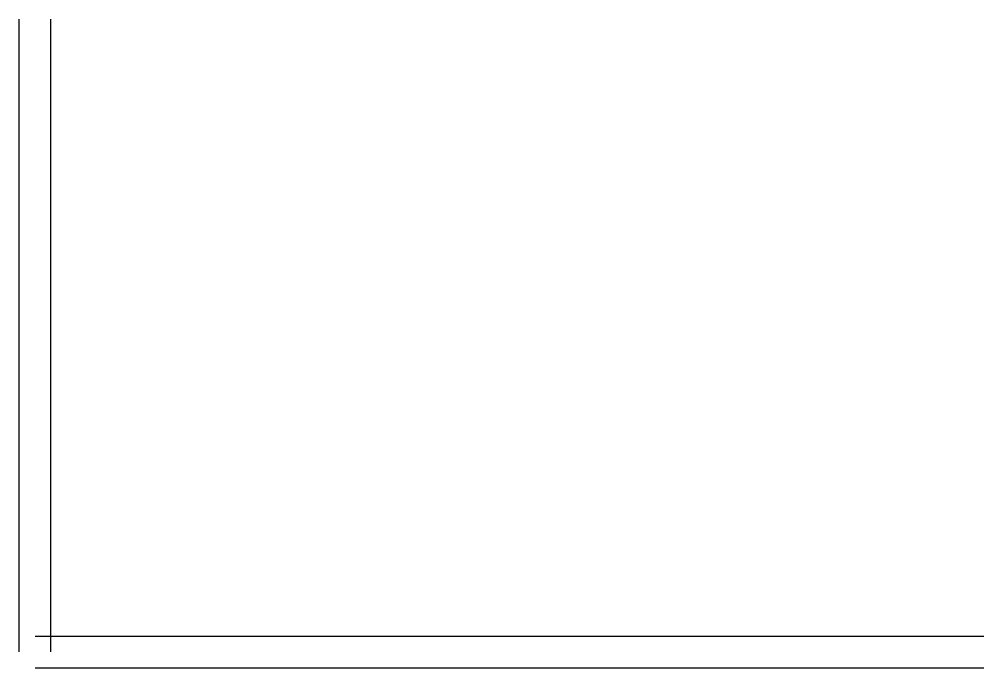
# Model space of a CAD drawing. Header units: millimetres. Extents: x -100 to 6000, y -100 to 4000.
import ezdxf

# ---------------------------------------------------------------- set-up
doc = ezdxf.new("R2010")
doc.units = ezdxf.units.MM
doc.layers.add('WALL', color=7, linetype='Continuous')

msp = doc.modelspace()

# ---------------------------------------------------------------- linework, layer by layer
at = {"layer": 'WALL'}
for p, q in [((-100, 0), (-100, 4000)), ((100, 0), (100, 4000)), ((0, 100), (6000, 100)), ((0, -100), (6000, -100))]:
    msp.add_line(p, q, dxfattribs=at)

doc.saveas('drawing.dxf')
